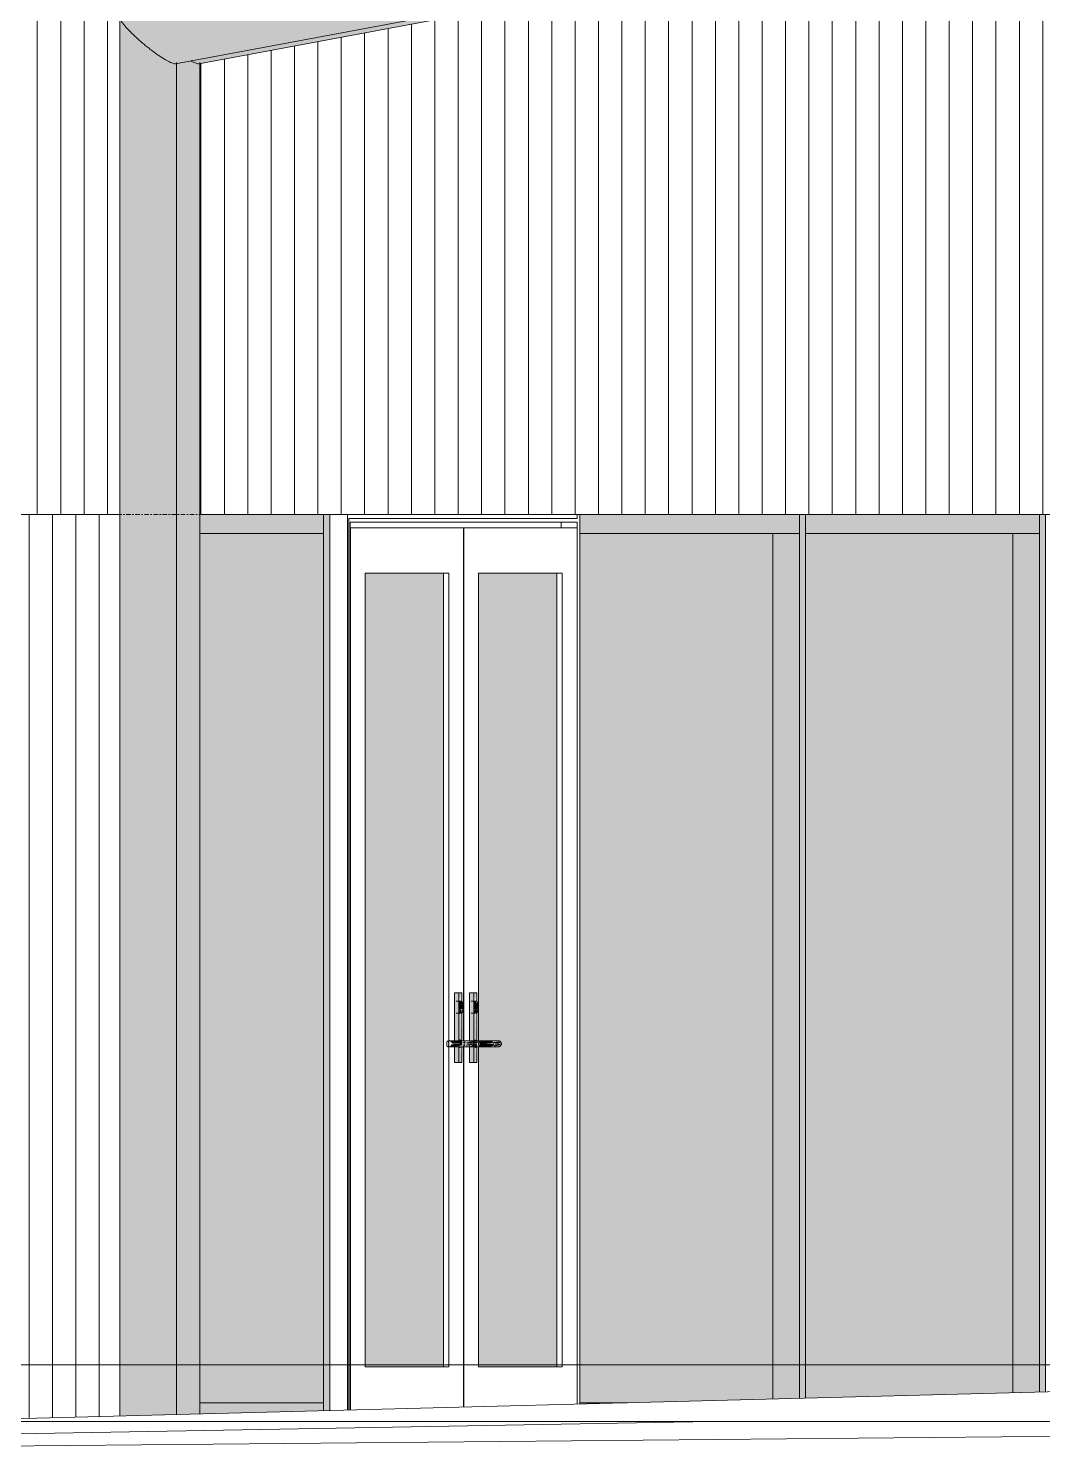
# Model space of a CAD drawing. Header units: millimetres. Extents: x -4612930 to -4329258, y -1064 to 30311.
# Drawn here: x -4507149 to -4504467, y 5111 to 8886 of the extents above; entities that cross this region are included whole.
import ezdxf

# ---------------------------------------------------------------- set-up
doc = ezdxf.new("R2010")
doc.units = ezdxf.units.MM
doc.linetypes.add('AEC_Center', pattern=[24, 12, -4, 4, -4])
for name, color, linetype, lineweight in [('A-DETL', 90, 'Continuous', 18), ('A-DOOR', 31, 'Continuous', 5), ('A-DOOR-FRAM', 31, 'Continuous', 5), ('A-DOOR-GLAZ', 31, 'Continuous', 5), ('A-FLOR', 192, 'Continuous', 5), ('A-FLOR-LEVL', 51, 'Continuous', 5), ('A-GLAZ-CURT', 52, 'Continuous', 5), ('A-GLAZ-CWMG', 51, 'Continuous', 5), ('A-WALL', 113, 'Continuous', 5), ('A-WALL-PATT', 111, 'Continuous', 5), ('C-TOPO', 7, 'Continuous', 5), ('P-SANR-FIXT', 6, 'Continuous', 5)]:
    doc.layers.add(name, color=color, linetype=linetype, lineweight=lineweight)

# ---------------------------------------------------------------- blocks, each defined once
blk = doc.blocks.new('Downpipe - L Spreader - Default-1309615-SOUTH WEST')
at = {"layer": 'P-SANR-FIXT'}
for points in [[(-4506699.5, 8793.1), (-4504855.7, 9136.9), (-4504873.1, 9143.2), (-4504893.8, 9155.4), (-4504913.7, 9168.1), (-4504915.5, 9138.1), (-4504917.6, 9136.9), (-4506719.8, 8800.8), (-4506708.2, 8795.2)], [(-4506757.5, 5218.6), (-4506695.6, 5220.2), (-4506695.6, 8793.8), (-4506699.5, 8793.1), (-4506708.2, 8795.2), (-4506721.8, 8800.5), (-4506757.5, 8793.1), (-4506757.5, 5220)]]:
    blk.add_hatch(color=256, dxfattribs=at).paths.add_polyline_path(points)
for p, q in [((-4506698.2, 8793.2), (-4504854.4, 9137)), ((-4506695.4, 5220.2), (-4506695.4, 8796.5))]:
    blk.add_line(p, q, dxfattribs=at)
blk.add_open_spline([(-4506698.2, 8793.2), (-4506698.6, 8793.1), (-4506701, 8792.9), (-4506707.2, 8794.5), (-4506715.4, 8798.4), (-4506719.8, 8800.7)], degree=3, knots=[0.4809899, 0.4809899, 0.4809899, 0.4809899, 0.5, 0.5833333, 0.6584469, 0.6584469, 0.6584469, 0.6584469], dxfattribs=at)
blk = doc.blocks.new('Downpipe - L Spreader - Default-V72-SOUTH WEST')
at = {"layer": 'P-SANR-FIXT'}
for points in [[(-4506856.7, 8856), (-4505012.9, 9199.9), (-4505045.1, 9231.3), (-4505062.1, 9254.4), (-4505063.6, 9262), (-4506907.1, 8916.8), (-4506905.9, 8910.5), (-4506888.9, 8887.5), (-4506874.2, 8872.3)], [(-4506761.4, 8793.1), (-4504919.8, 9137.5), (-4504931.9, 9141.8), (-4504955.6, 9155.4), (-4504994.3, 9184), (-4505012.9, 9199.9), (-4506856.7, 8856), (-4506818, 8824.5), (-4506783.1, 8801.5), (-4506770.1, 8795.2)], [(-4506907.1, 5214.7), (-4506856.7, 5216), (-4506856.7, 8856), (-4506888.9, 8887.5), (-4506905.9, 8910.5), (-4506907.1, 8910.5), (-4506907.1, 5300)], [(-4506856.7, 5216), (-4506757.5, 5220), (-4506757.5, 8793.8), (-4506761.4, 8793.1), (-4506775.9, 8798), (-4506799.4, 8811.5), (-4506844.4, 8845.6), (-4506856.7, 8856), (-4506856.7, 5220)]]:
    blk.add_hatch(color=256, dxfattribs=at).paths.add_polyline_path(points)
for p, q in [((-4506760, 8793.2), (-4504916.3, 9137)), ((-4506907.3, 8915.5), (-4506907.3, 5214.7)), ((-4506757.3, 5218.6), (-4506757.3, 8796.5))]:
    blk.add_line(p, q, dxfattribs=at)
for points, knots in [([(-4506856.7, 8856), (-4506859.8, 8858.8), (-4506865.8, 8864.3), (-4506874.3, 8872.3), (-4506882.1, 8880.2), (-4506887.9, 8886.3), (-4506892, 8891), (-4506895.8, 8895.5), (-4506899.9, 8900.6), (-4506903.6, 8906.1), (-4506906.1, 8910.7), (-4506907.3, 8914.3), (-4506907.3, 8917.9), (-4506905.3, 8918.9), (-4506903.2, 8918.9)], [0, 0, 0, 0, 0.0416667, 0.0833333, 0.125, 0.1666667, 0.1875, 0.2083333, 0.25, 0.2916667, 0.3333333, 0.375, 0.4166667, 0.5, 0.5, 0.5, 0.5]), ([(-4506760, 8793.2), (-4506760.4, 8793.1), (-4506762.8, 8792.9), (-4506769.4, 8794.5), (-4506780.3, 8799.8), (-4506790.8, 8806), (-4506799.3, 8811.4), (-4506806.9, 8816.6), (-4506813.2, 8821.1), (-4506819.6, 8825.7), (-4506827.7, 8831.9), (-4506837.5, 8839.7), (-4506847.3, 8847.7), (-4506853.6, 8853.2), (-4506856.7, 8856)], [0.4809899, 0.4809899, 0.4809899, 0.4809899, 0.5, 0.5833333, 0.6666667, 0.7083333, 0.75, 0.7916667, 0.8125, 0.8333333, 0.875, 0.9166667, 0.9583333, 1, 1, 1, 1])]:
    blk.add_open_spline(points, degree=3, knots=knots, dxfattribs=at)
blk = doc.blocks.new('X_Door-Panel-Hinge-Standard - Standard-V86-SOUTH WEST')
at = {"layer": 'A-DOOR-GLAZ'}
h = blk.add_hatch(color=256, dxfattribs=at)
h.paths.add_polyline_path([(-4505914.9, 5345), (-4505751.1, 5345), (-4505751.1, 7445), (-4505958.3, 7445), (-4505958.3, 6207), (-4505907.5, 6207.1), (-4505906.4, 6205.7), (-4505901, 6204), (-4505900.2, 6197.9), (-4505902.2, 6194.3), (-4505907.5, 6192.9), (-4505906.4, 6192), (-4505922.5, 6192.7), (-4505933.8, 6193.2), (-4505958.3, 6193), (-4505958.3, 5345)])
h.paths.add_polyline_path([(-4505958.3, 6195.3), (-4505955.1, 6200), (-4505958.3, 6204.7), (-4505958.3, 6200)])
at = {"layer": 'A-DOOR'}
for p, q in [((-4505997.4, 6207.1), (-4505997.4, 7565)), ((-4505697.8, 7565), (-4505997.4, 7565)), ((-4505697.8, 7565), (-4505697.8, 5246.5)), ((-4505958.3, 7445), (-4505736.9, 7445)), ((-4505958.3, 6207), (-4505958.3, 7445)), ((-4505736.9, 7445), (-4505736.9, 5345)), ((-4505997.4, 5238.6), (-4505997.4, 6192.9)), ((-4505958.3, 6195.3), (-4505958.3, 6204.7)), ((-4505958.3, 5345), (-4505958.3, 6193)), ((-4505736.9, 5345), (-4505958.3, 5345))]:
    blk.add_line(p, q, dxfattribs=at)
at = {"layer": 'A-DOOR-GLAZ'}
blk.add_line((-4505751.1, 7445), (-4505751.1, 5345), dxfattribs=at)
blk = doc.blocks.new('X_Door-Panel-Hinge-Standard - Standard-V87-SOUTH WEST')
at = {"layer": 'A-DOOR-GLAZ'}
blk.add_hatch(color=256, dxfattribs=at).paths.add_polyline_path([(-4506145, 5345), (-4506051.3, 5345), (-4506051.3, 7445), (-4506258.5, 7445), (-4506258.5, 5345)])
at = {"layer": 'A-DOOR'}
for p, q in [((-4506297.5, 5230.7), (-4506297.5, 7565)), ((-4505998, 7565), (-4506297.5, 7565)), ((-4505998, 7565), (-4505998, 6206.8)), ((-4506258.5, 5345), (-4506258.5, 7445)), ((-4506258.5, 7445), (-4506037.1, 7445)), ((-4506037.1, 7445), (-4506037.1, 5345)), ((-4505998, 6193.2), (-4505998, 5238.6)), ((-4506037.1, 5345), (-4506258.5, 5345))]:
    blk.add_line(p, q, dxfattribs=at)
at = {"layer": 'A-DOOR-GLAZ'}
blk.add_line((-4506051.3, 5345), (-4506051.3, 7445), dxfattribs=at)
blk = doc.blocks.new('X_Door-Frame-Wood - Standard-V88-SOUTH WEST')
at = {"layer": 'A-DOOR-FRAM'}
for p, q in [((-4506304.7, 7600), (-4506304.7, 5230.5)), ((-4505690.7, 7600), (-4505690.7, 5246.7)), ((-4506298.2, 5230.7), (-4506298.2, 7580)), ((-4506298.2, 7580), (-4505697.2, 7580)), ((-4505739.7, 7565), (-4505739.7, 7580)), ((-4505697.2, 5246.5), (-4505697.2, 7580))]:
    blk.add_line(p, q, dxfattribs=at)
blk = doc.blocks.new('X_Door-Handle-Lockwood 4800 Series Lever - Standard-V89-SOUTH WEST')
at = {"layer": 'A-DOOR'}
h = blk.add_hatch(color=256, dxfattribs=at)
h.paths.add_polyline_path([(-4506010.9, 6151), (-4506012.2, 6193.2), (-4506021.8, 6192.1), (-4506021.8, 6151)])
h.paths.add_polyline_path([(-4506010.9, 6206.7), (-4506010.9, 6334), (-4506021.8, 6334), (-4506021.8, 6207.9), (-4506012.2, 6206.8)])
h = blk.add_hatch(color=256, dxfattribs=at)
h.paths.add_polyline_path([(-4506002.4, 6151), (-4506005.8, 6190.3), (-4506008.3, 6191.3), (-4506009.7, 6190), (-4506010.9, 6151)])
h.paths.add_polyline_path([(-4506009.1, 6206.6), (-4506006.7, 6210), (-4506003.5, 6210.7), (-4506005.8, 6281.3), (-4506008.3, 6282.3), (-4506009.8, 6281.9), (-4506009.5, 6206.6)])
h.paths.add_polyline_path([(-4506003.4, 6206.9), (-4506002.4, 6206.9), (-4506003.4, 6206.9)])
h.paths.add_polyline_path([(-4506002.8, 6303), (-4506002.8, 6305.2), (-4506003.1, 6303)])
h.paths.add_polyline_path([(-4506006.7, 6313), (-4506003.4, 6335), (-4506010.4, 6334), (-4506009.9, 6331.3)])
for points in [[(-4506009.9, 6303), (-4506006.6, 6303), (-4506006.6, 6311.7), (-4506010.4, 6310.1), (-4506010.2, 6303)], [(-4506006.5, 6303), (-4506003.4, 6303), (-4506005.7, 6307.6), (-4506006.5, 6305.6), (-4506006.6, 6303)], [(-4506009.9, 6291), (-4506006.6, 6291), (-4506006.6, 6303), (-4506010.2, 6303)], [(-4506006.2, 6282.3), (-4506005.8, 6284.6), (-4506009.5, 6291), (-4506009.9, 6289), (-4506008.3, 6282.3), (-4506006.2, 6282.3)], [(-4506000.2, 6193.1), (-4506002.4, 6194.1), (-4506000.4, 6193.1)], [(-4506000.2, 6204.8), (-4506001.2, 6206.9), (-4506000.2, 6205.6)], [(-4505992.7, 6194.3), (-4505974.9, 6196), (-4505973.9, 6200), (-4505990.7, 6197.9), (-4505991.7, 6195.7)], [(-4505973.9, 6200), (-4505976.1, 6205.7), (-4505991.3, 6203.5), (-4505988.5, 6200), (-4505982.1, 6200)]]:
    blk.add_hatch(color=256, dxfattribs=at).paths.add_polyline_path(points)
h = blk.add_hatch(color=256, dxfattribs=at)
h.paths.add_polyline_path([(-4506000.1, 6291), (-4506000.1, 6303), (-4506006.6, 6303), (-4506006.6, 6291), (-4506002.4, 6291)])
h.paths.add_polyline_path([(-4506003.4, 6281), (-4506002.8, 6289.9), (-4506006.5, 6288.4), (-4506003.4, 6281.1)])
h.paths.add_polyline_path([(-4506000.1, 6303), (-4506004.2, 6312.7), (-4506006.2, 6308), (-4506002.4, 6304.9)])
h = blk.add_hatch(color=256, dxfattribs=at)
h.paths.add_polyline_path([(-4506005, 6283.9), (-4506005.5, 6286), (-4506005.7, 6283.9)])
h.paths.add_polyline_path([(-4506006.5, 6288.4), (-4506006.2, 6291), (-4506006.5, 6289.1)])
h = blk.add_hatch(color=256, dxfattribs=at)
h.paths.add_polyline_path([(-4506003.4, 6200), (-4506000.4, 6202.2), (-4506002.4, 6205.9), (-4506029.9, 6207.3), (-4506033.7, 6206.9), (-4506027, 6200), (-4506004.4, 6200)])
h.paths.add_polyline_path([(-4505995.3, 6200), (-4505993.9, 6202.1), (-4505995.3, 6207), (-4505997.9, 6204.9), (-4505997.1, 6200)])
h = blk.add_hatch(color=256, dxfattribs=at)
h.paths.add_polyline_path([(-4506022.3, 6192.1), (-4506000.3, 6196), (-4506002.4, 6200), (-4506029.9, 6198.6), (-4506033.7, 6193.1), (-4506023.1, 6192.2)])
h.paths.add_polyline_path([(-4505998.2, 6192.8), (-4505994.1, 6194.7), (-4505995.3, 6200), (-4505997.4, 6197.9), (-4505998.2, 6192.9)])
h = blk.add_hatch(color=256, dxfattribs=at)
h.paths.add_polyline_path([(-4505991.5, 6200), (-4505990.7, 6202.1), (-4505993, 6202.1), (-4505993.8, 6200)])
h.paths.add_polyline_path([(-4505997.2, 6200.7), (-4505998.2, 6204.7), (-4506000.2, 6201.9), (-4505997.4, 6200.8)])
h.paths.add_polyline_path([(-4505993.9, 6201.7), (-4505992.7, 6206.6), (-4505994.1, 6205.3), (-4505993.9, 6202.1)])
h = blk.add_hatch(color=256, dxfattribs=at)
h.paths.add_polyline_path([(-4505988.5, 6192), (-4505994.1, 6196), (-4505992.1, 6193.2), (-4505990.9, 6192.8)])
h.paths.add_polyline_path([(-4505997.9, 6195.1), (-4505998.2, 6198.9), (-4506000.2, 6195.9), (-4505998, 6195.2)])
h.paths.add_polyline_path([(-4505991.3, 6196.5), (-4505991.5, 6200), (-4505992.7, 6197.7), (-4505991.5, 6196.6)])
for p, q in [((-4506021.8, 6207.9), (-4506021.8, 6334)), ((-4506010.6, 6335), (-4506021.5, 6335)), ((-4506021.5, 6335), (-4506013.6, 6335)), ((-4506003.4, 6313), (-4506017.5, 6313)), ((-4506010.9, 6334), (-4506010.9, 6206.7)), ((-4506002.8, 6335), (-4506010.6, 6335)), ((-4506002.4, 6308.5), (-4506002.4, 6334)), ((-4506017.5, 6281), (-4506003.4, 6281)), ((-4506009.9, 6291), (-4506009.9, 6303)), ((-4506006.6, 6303), (-4506006.6, 6291)), ((-4506002.4, 6206.7), (-4506002.4, 6281.9)), ((-4506000.1, 6291), (-4506000.1, 6303)), ((-4506032.3, 6208), (-4506039.9, 6208)), ((-4506021.8, 6151), (-4506021.8, 6192.1)), ((-4505998.2, 6208), (-4506017.5, 6208)), ((-4506010.9, 6193.3), (-4506010.9, 6151)), ((-4506002.4, 6151), (-4506002.4, 6193.1)), ((-4505981.4, 6208), (-4505998, 6208)), ((-4506039.9, 6192), (-4506032.3, 6192)), ((-4506017.5, 6192), (-4505998.2, 6192)), ((-4505998, 6192), (-4505981.4, 6192)), ((-4506021.5, 6150), (-4506010.6, 6150)), ((-4506013.6, 6150), (-4506021.5, 6150)), ((-4506010.6, 6150), (-4506002.8, 6150))]:
    blk.add_line(p, q, dxfattribs=at)
at = {"layer": 'A-DOOR', "flags": 128}
for points in [[(-4505998, 6208), (-4505998.4, 6208), (-4505998.8, 6208), (-4505999.3, 6208), (-4505999.8, 6208), (-4506000.3, 6208), (-4506000.9, 6208), (-4506001.5, 6208), (-4506002.1, 6208), (-4506002.8, 6208), (-4506003.5, 6208), (-4506004.2, 6208), (-4506005, 6208), (-4506005.8, 6208), (-4506006.6, 6208), (-4506007.5, 6208), (-4506008.3, 6208), (-4506009.2, 6208), (-4506010.2, 6208), (-4506011.1, 6208), (-4506012.1, 6208), (-4506013.1, 6208), (-4506014.1, 6208), (-4506015.1, 6208), (-4506016.1, 6208), (-4506017.2, 6208), (-4506018.2, 6208), (-4506019.3, 6208), (-4506020.3, 6208), (-4506021.4, 6208), (-4506022.5, 6208), (-4506023.6, 6208), (-4506024.7, 6208), (-4506025.7, 6208), (-4506026.8, 6208), (-4506027.9, 6208), (-4506028.9, 6208), (-4506030, 6208), (-4506031, 6208), (-4506032.1, 6208), (-4506032.3, 6208)], [(-4505998.2, 6208), (-4505997.1, 6208), (-4505996.2, 6208), (-4505995.2, 6208), (-4505994.2, 6208), (-4505993.3, 6208), (-4505992.3, 6208), (-4505991.5, 6208), (-4505990.6, 6208), (-4505989.7, 6208), (-4505988.9, 6208), (-4505988.1, 6208), (-4505987.4, 6208), (-4505986.6, 6208), (-4505985.9, 6208), (-4505985.3, 6208), (-4505984.7, 6208), (-4505984.1, 6208), (-4505983.5, 6208), (-4505983, 6208), (-4505982.5, 6208), (-4505982.1, 6208), (-4505981.7, 6208), (-4505981.3, 6208), (-4505981, 6208), (-4505980.7, 6208), (-4505980.5, 6208), (-4505980.3, 6208), (-4505980.1, 6208), (-4505980, 6208), (-4505980, 6208), (-4505980, 6208)], [(-4505980, 6208), (-4505980, 6208), (-4505980, 6208), (-4505980.1, 6208), (-4505980.3, 6208), (-4505980.5, 6208), (-4505980.7, 6208), (-4505981, 6208), (-4505981.3, 6208), (-4505981.4, 6208)], [(-4505980, 6208), (-4505979.6, 6208), (-4505979.3, 6208), (-4505979, 6207.9), (-4505978.7, 6207.9), (-4505978.4, 6207.8), (-4505978.1, 6207.8), (-4505977.7, 6207.7), (-4505977.4, 6207.6), (-4505977.1, 6207.5), (-4505976.8, 6207.4), (-4505976.5, 6207.2), (-4505976.3, 6207.1), (-4505976, 6206.9), (-4505975.7, 6206.8), (-4505975.4, 6206.6), (-4505975.2, 6206.4), (-4505974.9, 6206.2), (-4505974.7, 6206), (-4505974.4, 6205.8), (-4505974.2, 6205.6), (-4505974, 6205.3), (-4505973.8, 6205.1), (-4505973.6, 6204.8), (-4505973.4, 6204.6), (-4505973.2, 6204.3), (-4505973.1, 6204), (-4505972.9, 6203.8), (-4505972.8, 6203.5), (-4505972.6, 6203.2), (-4505972.5, 6202.9), (-4505972.4, 6202.6), (-4505972.3, 6202.3), (-4505972.2, 6202), (-4505972.1, 6201.7), (-4505972.1, 6201.4), (-4505972, 6201), (-4505972, 6200.7), (-4505972, 6200.4), (-4505972, 6200.1), (-4505972, 6200)], [(-4505972, 6200), (-4505972, 6199.7), (-4505972, 6199.4), (-4505972, 6199), (-4505972.1, 6198.7), (-4505972.1, 6198.4), (-4505972.2, 6198.1), (-4505972.3, 6197.8), (-4505972.4, 6197.5), (-4505972.5, 6197.2), (-4505972.6, 6196.9), (-4505972.7, 6196.6), (-4505972.9, 6196.3), (-4505973, 6196), (-4505973.2, 6195.8), (-4505973.4, 6195.5), (-4505973.5, 6195.2), (-4505973.7, 6195), (-4505973.9, 6194.7), (-4505974.2, 6194.5), (-4505974.4, 6194.3), (-4505974.6, 6194), (-4505974.9, 6193.8), (-4505975.1, 6193.6), (-4505975.4, 6193.4), (-4505975.6, 6193.3), (-4505975.9, 6193.1), (-4505976.2, 6192.9), (-4505976.5, 6192.8), (-4505976.8, 6192.7), (-4505977.1, 6192.5), (-4505977.4, 6192.4), (-4505977.7, 6192.3), (-4505978, 6192.3), (-4505978.3, 6192.2), (-4505978.6, 6192.1), (-4505978.9, 6192.1), (-4505979.2, 6192), (-4505979.5, 6192), (-4505979.9, 6192), (-4505980, 6192)], [(-4506032.3, 6192), (-4506031.3, 6192), (-4506030.3, 6192), (-4506029.2, 6192), (-4506028.2, 6192), (-4506027.1, 6192), (-4506026, 6192), (-4506025, 6192), (-4506023.9, 6192), (-4506022.8, 6192), (-4506021.7, 6192), (-4506020.6, 6192), (-4506019.6, 6192), (-4506018.5, 6192), (-4506017.4, 6192), (-4506016.4, 6192), (-4506015.4, 6192), (-4506014.3, 6192), (-4506013.3, 6192), (-4506012.3, 6192), (-4506011.4, 6192), (-4506010.4, 6192), (-4506009.5, 6192), (-4506008.6, 6192), (-4506007.7, 6192), (-4506006.8, 6192), (-4506006, 6192), (-4506005.2, 6192), (-4506004.4, 6192), (-4506003.7, 6192), (-4506002.9, 6192), (-4506002.3, 6192), (-4506001.6, 6192), (-4506001, 6192), (-4506000.4, 6192), (-4505999.9, 6192), (-4505999.4, 6192), (-4505998.9, 6192), (-4505998.5, 6192), (-4505998.1, 6192), (-4505998, 6192)], [(-4505980, 6192), (-4505980, 6192), (-4505980, 6192), (-4505980.1, 6192), (-4505980.3, 6192), (-4505980.5, 6192), (-4505980.7, 6192), (-4505981, 6192), (-4505981.3, 6192), (-4505981.7, 6192), (-4505982.1, 6192), (-4505982.5, 6192), (-4505983, 6192), (-4505983.5, 6192), (-4505984.1, 6192), (-4505984.7, 6192), (-4505985.3, 6192), (-4505986, 6192), (-4505986.7, 6192), (-4505987.4, 6192), (-4505988.1, 6192), (-4505988.9, 6192), (-4505989.8, 6192), (-4505990.6, 6192), (-4505991.5, 6192), (-4505992.4, 6192), (-4505993.3, 6192), (-4505994.2, 6192), (-4505995.2, 6192), (-4505996.2, 6192), (-4505997.2, 6192), (-4505998.2, 6192)], [(-4505981.4, 6192), (-4505981.1, 6192), (-4505980.8, 6192), (-4505980.6, 6192), (-4505980.4, 6192), (-4505980.2, 6192), (-4505980.1, 6192), (-4505980, 6192), (-4505980, 6192)]]:
    blk.add_lwpolyline(points, dxfattribs=at)
at = {"layer": 'A-DOOR'}
for centre, major_axis, start_param, end_param in [((-4506021.5, 6334), (0, 1), 0, 1.570796), ((-4506013.6, 6334), (0, 1), 4.712389, 6.283185), ((-4506010.6, 6334), (0, 1), 0, 1.570796), ((-4506006.7, 6303), (0, 10), 6.021386, 7.853982), ((-4506003.4, 6303), (0, 10), 4.712389, 7.853982), ((-4506006.7, 6303), (0, 10), 4.712389, 4.974188), ((-4506002.8, 6334), (0, 1), 4.712389, 6.021386), ((-4506006.7, 6291), (0, 10), 1.570796, 3.665191), ((-4506003.4, 6291), (0, 10), 1.570796, 4.712389), ((-4506039.9, 6200), (0, 8), 4.712389, 7.853982), ((-4506039.9, 6200), (0, 8), 1.570796, 4.712389), ((-4506006.7, 6200), (0, 10), 5.497787, 7.068583), ((-4506006.7, 6200), (0, 10), 2.356194, 3.926991), ((-4506021.5, 6151), (0, 1), 1.570796, 3.141593), ((-4506013.6, 6151), (0, 1), 3.141593, 4.712389), ((-4506010.6, 6151), (0, 1), 1.570796, 3.141593), ((-4506002.8, 6151), (0, 1), 3.141593, 4.712389)]:
    blk.add_ellipse(centre, major_axis=major_axis, ratio=0.325575, start_param=start_param, end_param=end_param, dxfattribs=at)
blk = doc.blocks.new('X_Door-Handle-Lockwood 4800 Series Lever - Standard-V90-SOUTH WEST')
at = {"layer": 'A-DOOR'}
for points in [[(-4505972.5, 6151), (-4505971.2, 6151), (-4505972.5, 6334), (-4505982.1, 6334), (-4505982.1, 6205.7), (-4505974.9, 6204), (-4505974.1, 6197.9), (-4505976.1, 6194.3), (-4505982.1, 6194.3), (-4505982.1, 6151)], [(-4505970.5, 6303), (-4505966.9, 6303), (-4505966.9, 6311.7), (-4505970.6, 6309.4), (-4505970.5, 6304.9)], [(-4505970.2, 6291), (-4505966.9, 6291), (-4505966.9, 6303), (-4505970.5, 6303)], [(-4505968.6, 6282.3), (-4505966.1, 6284.6), (-4505969.8, 6291), (-4505970.2, 6289.2), (-4505969.1, 6283.5)], [(-4505967, 6193.1), (-4505960.4, 6195), (-4505963.7, 6200), (-4505970.2, 6197.9), (-4505968.6, 6193.1), (-4505967.2, 6193.1)], [(-4505962.7, 6200), (-4505961, 6202.1), (-4505961, 6206.9), (-4505969.8, 6204.8), (-4505968.6, 6200), (-4505963.7, 6200)], [(-4505943, 6200), (-4505920, 6202.1), (-4505922.5, 6207.3), (-4505933.8, 6206.8), (-4505958.3, 6207), (-4505958.3, 6204.7), (-4505955.1, 6200), (-4505946.2, 6200)], [(-4505928.2, 6192.1), (-4505920.2, 6194.5), (-4505920.6, 6200), (-4505955.1, 6200), (-4505958.3, 6193), (-4505931, 6192.6)], [(-4505906.4, 6200), (-4505900.2, 6202.1), (-4505902.2, 6205.7), (-4505917.6, 6204), (-4505914.4, 6200), (-4505910.9, 6200)], [(-4505909.1, 6194.3), (-4505901, 6196), (-4505900.2, 6200), (-4505916.8, 6197.9), (-4505915.9, 6194.3), (-4505911.9, 6194.3)]]:
    blk.add_hatch(color=256, dxfattribs=at).paths.add_polyline_path(points)
h = blk.add_hatch(color=256, dxfattribs=at)
h.paths.add_polyline_path([(-4505962.7, 6151), (-4505966.1, 6190.3), (-4505968.6, 6191.3), (-4505969.9, 6190), (-4505971.2, 6151)])
h.paths.add_polyline_path([(-4505971.2, 6151), (-4505970.5, 6303), (-4505971.2, 6281.9), (-4505971.2, 6190)])
h.paths.add_polyline_path([(-4505970.1, 6202.6), (-4505967, 6210), (-4505963.8, 6210.7), (-4505966.1, 6281.3), (-4505968.6, 6282.3), (-4505970.1, 6281.3), (-4505970.1, 6203)])
h.paths.add_polyline_path([(-4505963.6, 6206.9), (-4505962.7, 6206.9), (-4505963.7, 6206.9)])
h.paths.add_polyline_path([(-4505963.2, 6311.7), (-4505962.7, 6312.7), (-4505963.2, 6312.7)])
h.paths.add_polyline_path([(-4505967, 6313), (-4505963.7, 6335), (-4505970.7, 6334), (-4505970.2, 6331.3)])
h = blk.add_hatch(color=256, dxfattribs=at)
h.paths.add_polyline_path([(-4505966.9, 6291), (-4505960.4, 6291), (-4505960.4, 6303), (-4505963.7, 6310.5), (-4505966.9, 6303)])
h.paths.add_polyline_path([(-4505963.6, 6281), (-4505960.5, 6288.4), (-4505966.9, 6291), (-4505963.7, 6281.1)])
h = blk.add_hatch(color=256, dxfattribs=at)
h.paths.add_polyline_path([(-4505965.3, 6283.9), (-4505965.3, 6286.1), (-4505965.3, 6283.9)])
h.paths.add_polyline_path([(-4505963.8, 6289.7), (-4505963.7, 6291), (-4505965.7, 6290.5)])
h = blk.add_hatch(color=256, dxfattribs=at)
h.paths.add_polyline_path([(-4505910.9, 6207.2), (-4505911.9, 6205.7), (-4505909.1, 6205.7), (-4505906.4, 6208)])
h.paths.add_polyline_path([(-4505916.6, 6200), (-4505915.5, 6205.7), (-4505920.1, 6204), (-4505919.9, 6200), (-4505916.8, 6200)])
h = blk.add_hatch(color=256, dxfattribs=at)
h.paths.add_polyline_path([(-4505906.4, 6192), (-4505911.9, 6194.3), (-4505910.9, 6192.8)])
h.paths.add_polyline_path([(-4505910.9, 6192.8), (-4505914.7, 6194.3), (-4505917.6, 6196), (-4505917.6, 6200), (-4505920, 6197.9), (-4505918.8, 6193.8), (-4505914.4, 6192.9)])
for p, q in [((-4505982.1, 6205.7), (-4505982.1, 6334)), ((-4505970.9, 6335), (-4505981.7, 6335)), ((-4505981.7, 6335), (-4505973.9, 6335)), ((-4505963.6, 6313), (-4505977.8, 6313)), ((-4505971.2, 6334), (-4505971.2, 6151)), ((-4505963, 6335), (-4505970.9, 6335)), ((-4505962.7, 6312.3), (-4505962.7, 6334)), ((-4505977.8, 6281), (-4505963.6, 6281)), ((-4505970.2, 6291), (-4505970.2, 6303)), ((-4505966.9, 6303), (-4505966.9, 6291)), ((-4505962.7, 6206.9), (-4505962.7, 6281.9)), ((-4505960.4, 6291), (-4505960.4, 6303)), ((-4505982.1, 6151), (-4505982.1, 6194.3)), ((-4505958.4, 6208), (-4505977.8, 6208)), ((-4505962.7, 6151), (-4505962.7, 6193.3)), ((-4505924.3, 6208), (-4505931.8, 6208)), ((-4505907.5, 6208), (-4505924.1, 6208)), ((-4505977.8, 6192), (-4505958.4, 6192)), ((-4505931.8, 6192), (-4505924.3, 6192)), ((-4505924.1, 6192), (-4505907.5, 6192)), ((-4505981.7, 6150), (-4505970.9, 6150)), ((-4505973.9, 6150), (-4505981.7, 6150)), ((-4505970.9, 6150), (-4505963, 6150))]:
    blk.add_line(p, q, dxfattribs=at)
at = {"layer": 'A-DOOR', "flags": 128}
for points in [[(-4505924.1, 6208), (-4505924.5, 6208), (-4505924.9, 6208), (-4505925.4, 6208), (-4505925.9, 6208), (-4505926.4, 6208), (-4505926.9, 6208), (-4505927.5, 6208), (-4505928.2, 6208), (-4505928.9, 6208), (-4505929.6, 6208), (-4505930.3, 6208), (-4505931.1, 6208), (-4505931.9, 6208), (-4505932.7, 6208), (-4505933.5, 6208), (-4505934.4, 6208), (-4505935.3, 6208), (-4505936.3, 6208), (-4505937.2, 6208), (-4505938.2, 6208), (-4505939.2, 6208), (-4505940.2, 6208), (-4505941.2, 6208), (-4505942.2, 6208), (-4505943.3, 6208), (-4505944.3, 6208), (-4505945.4, 6208), (-4505946.4, 6208), (-4505947.5, 6208), (-4505948.6, 6208), (-4505949.7, 6208), (-4505950.8, 6208), (-4505951.8, 6208), (-4505952.9, 6208), (-4505954, 6208), (-4505955, 6208), (-4505956.1, 6208), (-4505957.1, 6208), (-4505958.2, 6208), (-4505958.4, 6208)], [(-4505924.3, 6208), (-4505923.2, 6208), (-4505922.2, 6208), (-4505921.3, 6208), (-4505920.3, 6208), (-4505919.4, 6208), (-4505918.4, 6208), (-4505917.5, 6208), (-4505916.7, 6208), (-4505915.8, 6208), (-4505915, 6208), (-4505914.2, 6208), (-4505913.5, 6208), (-4505912.7, 6208), (-4505912, 6208), (-4505911.4, 6208), (-4505910.8, 6208), (-4505910.2, 6208), (-4505909.6, 6208), (-4505909.1, 6208), (-4505908.6, 6208), (-4505908.2, 6208), (-4505907.8, 6208), (-4505907.4, 6208), (-4505907.1, 6208), (-4505906.8, 6208), (-4505906.6, 6208), (-4505906.4, 6208), (-4505906.2, 6208), (-4505906.1, 6208), (-4505906.1, 6208), (-4505906, 6208)], [(-4505906, 6208), (-4505906.1, 6208), (-4505906.1, 6208), (-4505906.2, 6208), (-4505906.4, 6208), (-4505906.6, 6208), (-4505906.8, 6208), (-4505907.1, 6208), (-4505907.4, 6208), (-4505907.5, 6208)], [(-4505906, 6208), (-4505905.7, 6208), (-4505905.4, 6208), (-4505905.1, 6207.9), (-4505904.8, 6207.9), (-4505904.5, 6207.8), (-4505904.1, 6207.8), (-4505903.8, 6207.7), (-4505903.5, 6207.6), (-4505903.2, 6207.5), (-4505902.9, 6207.4), (-4505902.6, 6207.2), (-4505902.4, 6207.1), (-4505902.1, 6206.9), (-4505901.8, 6206.8), (-4505901.5, 6206.6), (-4505901.3, 6206.4), (-4505901, 6206.2), (-4505900.8, 6206), (-4505900.5, 6205.8), (-4505900.3, 6205.6), (-4505900.1, 6205.3), (-4505899.9, 6205.1), (-4505899.7, 6204.8), (-4505899.5, 6204.6), (-4505899.3, 6204.3), (-4505899.1, 6204), (-4505899, 6203.8), (-4505898.8, 6203.5), (-4505898.7, 6203.2), (-4505898.6, 6202.9), (-4505898.5, 6202.6), (-4505898.4, 6202.3), (-4505898.3, 6202), (-4505898.2, 6201.7), (-4505898.2, 6201.4), (-4505898.1, 6201), (-4505898.1, 6200.7), (-4505898.1, 6200.4), (-4505898, 6200.1), (-4505898, 6200)], [(-4505898, 6200), (-4505898.1, 6199.7), (-4505898.1, 6199.4), (-4505898.1, 6199), (-4505898.2, 6198.7), (-4505898.2, 6198.4), (-4505898.3, 6198.1), (-4505898.4, 6197.8), (-4505898.5, 6197.5), (-4505898.6, 6197.2), (-4505898.7, 6196.9), (-4505898.8, 6196.6), (-4505899, 6196.3), (-4505899.1, 6196), (-4505899.3, 6195.8), (-4505899.4, 6195.5), (-4505899.6, 6195.2), (-4505899.8, 6195), (-4505900, 6194.7), (-4505900.2, 6194.5), (-4505900.5, 6194.3), (-4505900.7, 6194), (-4505901, 6193.8), (-4505901.2, 6193.6), (-4505901.5, 6193.4), (-4505901.7, 6193.3), (-4505902, 6193.1), (-4505902.3, 6192.9), (-4505902.6, 6192.8), (-4505902.9, 6192.7), (-4505903.1, 6192.5), (-4505903.4, 6192.4), (-4505903.8, 6192.3), (-4505904.1, 6192.3), (-4505904.4, 6192.2), (-4505904.7, 6192.1), (-4505905, 6192.1), (-4505905.3, 6192), (-4505905.6, 6192), (-4505906, 6192), (-4505906, 6192)], [(-4505958.4, 6192), (-4505957.4, 6192), (-4505956.4, 6192), (-4505955.3, 6192), (-4505954.3, 6192), (-4505953.2, 6192), (-4505952.1, 6192), (-4505951, 6192), (-4505950, 6192), (-4505948.9, 6192), (-4505947.8, 6192), (-4505946.7, 6192), (-4505945.7, 6192), (-4505944.6, 6192), (-4505943.5, 6192), (-4505942.5, 6192), (-4505941.5, 6192), (-4505940.4, 6192), (-4505939.4, 6192), (-4505938.4, 6192), (-4505937.5, 6192), (-4505936.5, 6192), (-4505935.6, 6192), (-4505934.7, 6192), (-4505933.8, 6192), (-4505932.9, 6192), (-4505932.1, 6192), (-4505931.3, 6192), (-4505930.5, 6192), (-4505929.8, 6192), (-4505929, 6192), (-4505928.4, 6192), (-4505927.7, 6192), (-4505927.1, 6192), (-4505926.5, 6192), (-4505926, 6192), (-4505925.5, 6192), (-4505925, 6192), (-4505924.6, 6192), (-4505924.2, 6192), (-4505924.1, 6192)], [(-4505906, 6192), (-4505906.1, 6192), (-4505906.1, 6192), (-4505906.2, 6192), (-4505906.4, 6192), (-4505906.6, 6192), (-4505906.8, 6192), (-4505907.1, 6192), (-4505907.4, 6192), (-4505907.8, 6192), (-4505908.2, 6192), (-4505908.6, 6192), (-4505909.1, 6192), (-4505909.6, 6192), (-4505910.2, 6192), (-4505910.8, 6192), (-4505911.4, 6192), (-4505912.1, 6192), (-4505912.7, 6192), (-4505913.5, 6192), (-4505914.2, 6192), (-4505915, 6192), (-4505915.8, 6192), (-4505916.7, 6192), (-4505917.6, 6192), (-4505918.5, 6192), (-4505919.4, 6192), (-4505920.3, 6192), (-4505921.3, 6192), (-4505922.3, 6192), (-4505923.3, 6192), (-4505924.3, 6192)], [(-4505907.5, 6192), (-4505907.2, 6192), (-4505906.9, 6192), (-4505906.7, 6192), (-4505906.4, 6192), (-4505906.3, 6192), (-4505906.2, 6192), (-4505906.1, 6192), (-4505906, 6192)]]:
    blk.add_lwpolyline(points, dxfattribs=at)
at = {"layer": 'A-DOOR'}
for centre, major_axis, start_param, end_param in [((-4505981.7, 6334), (0, 1), 0, 1.570796), ((-4505973.9, 6334), (0, 1), 4.712389, 6.283185), ((-4505970.9, 6334), (0, 1), 0, 1.570796), ((-4505967, 6303), (0, 10), 5.497787, 7.853982), ((-4505963.6, 6303), (0, 10), 4.712389, 7.853982), ((-4505963, 6334), (0, 1), 4.712389, 6.021386), ((-4505967, 6291), (0, 10), 1.570796, 3.926991), ((-4505963.6, 6291), (0, 10), 1.570796, 4.712389), ((-4505967, 6200), (0, 10), 5.497787, 7.853982), ((-4505967, 6200), (0, 10), 1.570796, 3.926991), ((-4505981.7, 6151), (0, 1), 1.570796, 3.141593), ((-4505973.9, 6151), (0, 1), 3.141593, 4.712389), ((-4505970.9, 6151), (0, 1), 1.570796, 3.141593), ((-4505963, 6151), (0, 1), 3.141593, 4.712389)]:
    blk.add_ellipse(centre, major_axis=major_axis, ratio=0.325575, start_param=start_param, end_param=end_param, dxfattribs=at)
blk = doc.blocks.new('System Panel - Glazed-1759899-SOUTH WEST')
at = {"layer": 'A-GLAZ-CURT'}
blk.add_hatch(color=256, dxfattribs=at).paths.add_polyline_path([(-4506695.6, 5250), (-4506368.7, 5250), (-4506368.7, 7550), (-4506695.6, 7550), (-4506695.6, 5300)])
blk.add_line((-4506368.7, 5250), (-4506368.7, 7550), dxfattribs=at)
blk = doc.blocks.new('Rectangular Mullion - 50x100mm-1759897-SOUTH WEST')
at = {"layer": 'A-GLAZ-CWMG'}
blk.add_hatch(color=256, dxfattribs=at).paths.add_polyline_path([(-4506368.7, 7550), (-4506368.3, 7550), (-4506368.7, 7600), (-4506695.6, 7600), (-4506695.6, 7550), (-4506375.2, 7550)])
for p, q in [((-4506368.3, 7600), (-4506368.3, 7550)), ((-4506368.3, 7550), (-4506695.6, 7550))]:
    blk.add_line(p, q, dxfattribs=at)
blk = doc.blocks.new('Rectangular Mullion - 50x100mm-1759898-SOUTH WEST')
at = {"layer": 'A-GLAZ-CWMG'}
blk.add_hatch(color=256, dxfattribs=at).paths.add_polyline_path([(-4506695.6, 5220.2), (-4506368.3, 5228.8), (-4506368.7, 5250), (-4506695.6, 5250)])
for p, q in [((-4506695.7, 5250), (-4506368.3, 5250)), ((-4506368.3, 5250), (-4506368.3, 5228.8))]:
    blk.add_line(p, q, dxfattribs=at)
blk = doc.blocks.new('Rectangular Mullion - 50x100mm-V91-SOUTH WEST')
at = {"layer": 'A-GLAZ-CWMG'}
for points in [[(-4506368.3, 5228.8), (-4506352, 5229.3), (-4506352, 7600), (-4506368.3, 7600), (-4506368.3, 5250)], [(-4506368.7, 5250), (-4506368.3, 5250), (-4506368.7, 5300)]]:
    blk.add_hatch(color=256, dxfattribs=at).paths.add_polyline_path(points)
for p, q in [((-4506368.3, 5228.8), (-4506368.3, 7600)), ((-4506352, 5229.3), (-4506352, 7600))]:
    blk.add_line(p, q, dxfattribs=at)
blk = doc.blocks.new('System Panel - Glazed-V92-SOUTH WEST')
at = {"layer": 'A-GLAZ-CURT'}
blk.add_hatch(color=256, dxfattribs=at).paths.add_polyline_path([(-4505564.7, 5250), (-4505180, 5260.1), (-4505180, 7550), (-4505690.7, 7550), (-4505690.7, 5250), (-4505684.7, 5250)])
blk.add_line((-4505180, 5260.1), (-4505180, 7550), dxfattribs=at)
blk = doc.blocks.new('System Panel - Glazed-V93-SOUTH WEST')
at = {"layer": 'A-GLAZ-CURT'}
blk.add_hatch(color=256, dxfattribs=at).paths.add_polyline_path([(-4505093.3, 5262.4), (-4504545.2, 5276.8), (-4504545.2, 7550), (-4505093.3, 7550), (-4505093.3, 5300)])
blk.add_line((-4504545.2, 5276.8), (-4504545.2, 7550), dxfattribs=at)
blk = doc.blocks.new('Rectangular Mullion - 50x100mm-V63-SOUTH WEST')
at = {"layer": 'A-GLAZ-CWMG'}
blk.add_hatch(color=256, dxfattribs=at).paths.add_polyline_path([(-4510939.1, 7550), (-4510844.5, 7550), (-4510844.5, 7600), (-4511425.6, 7600), (-4511425.6, 7550), (-4510978.1, 7550)])
for p in [(-4510844.5, 7600), (-4511425.6, 7550)]:
    blk.add_line(p, (-4510844.5, 7550), dxfattribs=at)
blk = doc.blocks.new('Rectangular Mullion - 50x100mm-V64-SOUTH WEST')
at = {"layer": 'A-GLAZ-CWMG'}
blk.add_hatch(color=256, dxfattribs=at).paths.add_polyline_path([(-4510304.2, 7550), (-4510209.7, 7550), (-4510209.7, 7600), (-4510828.2, 7600), (-4510828.2, 7550)])
for p, q in [((-4510828.2, 7550), (-4510828.2, 7600)), ((-4510209.7, 7600), (-4510209.7, 7550)), ((-4510828.2, 7550), (-4510209.7, 7550))]:
    blk.add_line(p, q, dxfattribs=at)
blk = doc.blocks.new('Rectangular Mullion - 50x100mm-V96-SOUTH WEST')
at = {"layer": 'A-GLAZ-CWMG'}
blk.add_hatch(color=256, dxfattribs=at).paths.add_polyline_path([(-4505690.7, 5246.7), (-4505564.7, 5250), (-4505690.7, 5250)])
blk.add_line((-4505564.7, 5250), (-4505690.8, 5250), dxfattribs=at)
blk = doc.blocks.new('Rectangular Mullion - 50x100mm-V98-SOUTH WEST')
at = {"layer": 'A-GLAZ-CWMG'}
for points in [[(-4505109.6, 5262), (-4505093.3, 5262.4), (-4505093.3, 7600), (-4505109.6, 7600), (-4505109.6, 5300)], [(-4505180, 5260.1), (-4505109.6, 5262), (-4505109.6, 7550), (-4505180, 7550), (-4505180, 5300)]]:
    blk.add_hatch(color=256, dxfattribs=at).paths.add_polyline_path(points)
for p, q in [((-4505109.6, 7600), (-4505109.6, 5262)), ((-4505093.3, 5262.4), (-4505093.3, 7600))]:
    blk.add_line(p, q, dxfattribs=at)
blk = doc.blocks.new('Rectangular Mullion - 50x100mm-V99-SOUTH WEST')
at = {"layer": 'A-GLAZ-CWMG'}
for points in [[(-4504474.7, 5278.7), (-4504458.4, 5279.1), (-4504458.4, 7600), (-4504474.7, 7600), (-4504474.7, 5300)], [(-4504545.2, 5276.8), (-4504474.7, 5278.7), (-4504474.7, 7550), (-4504545.2, 7550), (-4504545.2, 5300)]]:
    blk.add_hatch(color=256, dxfattribs=at).paths.add_polyline_path(points)
for p, q in [((-4504474.7, 7600), (-4504474.7, 5278.7)), ((-4504458.4, 5279.1), (-4504458.4, 7600))]:
    blk.add_line(p, q, dxfattribs=at)

msp = doc.modelspace()

# ---------------------------------------------------------------- hatches: boundary and pattern name
at = {"layer": 'A-WALL-PATT'}
h = msp.add_hatch(dxfattribs=at)
h.set_pattern_fill('FP_14', color=256, style=0, pattern_type=2)
h.set_pattern_definition([(90, (-4502919.34, 7600), (-61.859, 4e-15), [])])
h.paths.add_polyline_path([(-4520183.8, 7600), (-4519643.8, 7600), (-4519642.6, 9617.5), (-4519636.4, 9619.6), (-4517800, 9962.8), (-4517802.1, 9971.4), (-4521083.6, 10143.4), (-4521083.6, 9989.1), (-4521087.5, 9986.9), (-4522927.3, 9643.1), (-4522927.3, 7600), (-4520644.1, 7600)])
h.paths.add_polyline_path([(-4524844.3, 7600), (-4523138.8, 7600), (-4523137.6, 9767.5), (-4523131.4, 9769.6), (-4521295.1, 10112.8), (-4521295.1, 10154.5), (-4524294.5, 10311.6), (-4524294.5, 10159.1), (-4524298.4, 10156.9), (-4526138.2, 9813.1), (-4526138.2, 7600), (-4526106.7, 7600), (-4526106.7, 8400), (-4525716, 8400), (-4525716, 7600), (-4524901.8, 7600)])
h.paths.add_polyline_path([(-4529817.5, 7600), (-4529468.7, 7600), (-4529467.5, 10117.5), (-4529461.3, 10119.6), (-4527625, 10462.8), (-4527625, 10486.2), (-4530278.6, 10625.3), (-4530278.6, 10539.1), (-4530282.5, 10536.9), (-4532122.3, 10193.1), (-4532122.3, 9288.6), (-4530858.5, 9288.6), (-4530858.5, 8800), (-4529817.5, 8800), (-4529817.5, 7700)])
h.paths.add_polyline_path([(-4526349.7, 7600), (-4526348.5, 9937.5), (-4526342.3, 9939.6), (-4524506, 10282.8), (-4524506, 10322.7), (-4527413.5, 10475.1), (-4527413.5, 10339.1), (-4527417.4, 10336.9), (-4529257.3, 9993.1), (-4529257.3, 7600), (-4526397.7, 7600)])
h.paths.add_polyline_path([(-4512358.9, 7600), (-4509173.3, 7600), (-4509172.1, 9077.5), (-4509165.9, 9079.6), (-4507334, 9422.8), (-4510699.4, 9599.2), (-4510699.4, 9549.1), (-4510703.3, 9546.9), (-4512543.1, 9203.1), (-4512543.1, 7600)])
h.paths.add_polyline_path([(-4512754.6, 7600), (-4512753.4, 9327.5), (-4512747.2, 9329.6), (-4511169.6, 9623.8), (-4512404.5, 9688.5), (-4512404.5, 9639.1), (-4512408.4, 9636.9), (-4514248.2, 9293.1), (-4514248.2, 7600), (-4512819.2, 7600)])
h.paths.add_polyline_path([(-4514459.7, 7600), (-4514458.5, 9417.5), (-4514455.8, 9418.9), (-4512877.4, 9713.3), (-4514151.8, 9780.1), (-4514151.8, 9739.1), (-4514155.7, 9736.9), (-4515995.6, 9393.1), (-4515995.6, 7600), (-4514660.4, 7600)])
h.paths.add_polyline_path([(-4516207.1, 7600), (-4516205.9, 9517.5), (-4516199.6, 9519.6), (-4514660.4, 9806.7), (-4517588.5, 9960.2), (-4517588.5, 9839.1), (-4517592.4, 9836.9), (-4519432.3, 9493.1), (-4519432.3, 7600), (-4516271.4, 7600)])
h.paths.add_polyline_path([(-4508961.8, 7600), (-4506907.1, 7600), (-4506905.9, 8917.5), (-4506899.7, 8919.6), (-4505063.3, 9262.8), (-4505063.3, 9303.8), (-4507118, 9411.5), (-4507118, 9299.1), (-4507121.9, 9296.9), (-4508961.8, 8953.1), (-4508961.8, 7706.2)])
h.paths.add_polyline_path([(-4506695.6, 7600), (-4503696.9, 7600), (-4503695.7, 8837.5), (-4503689.5, 8839.6), (-4502887.3, 8989.2), (-4502887.3, 9189.7), (-4504851.8, 9292.7), (-4504851.8, 9139.1), (-4504855.7, 9136.9), (-4506695.6, 8793.1), (-4506695.6, 7706.2)])
h.paths.add_polyline_path([(-4503485.4, 7600), (-4502887.3, 7600), (-4502887.3, 8825.3), (-4503485.4, 8713.1), (-4503485.4, 7621)])
h.paths.add_polyline_path([(-4532333.8, 9288.6), (-4532332.6, 10317.5), (-4532326.4, 10319.6), (-4530597.7, 10642), (-4533294.9, 10783.3), (-4533294.9, 9288.6), (-4532381.5, 9288.6)])
h.paths.add_polyline_path([(-4511043.9, 9647.2), (-4511037.7, 9648.4), (-4512404.5, 9721.4), (-4512404.5, 9718.6), (-4511179.4, 9654.4)])
h.paths.add_polyline_path([(-4512751.7, 9736.8), (-4512738.6, 9739.2), (-4514151.8, 9814.6), (-4514151.8, 9810.1), (-4512819.2, 9740.3)])
h.paths.add_polyline_path([(-4514534.3, 9830.2), (-4514513.9, 9834), (-4517588.5, 9998.1), (-4517588.5, 9990.2), (-4514556.1, 9831.3)])
h.paths.add_polyline_path([(-4517800, 10001.3), (-4517800, 10009.4), (-4521083.6, 10184.6), (-4521083.6, 10173.4), (-4517882.4, 10005.6)])
h.paths.add_polyline_path([(-4521295.1, 10184.5), (-4521295.1, 10195.9), (-4524294.5, 10356), (-4524294.5, 10341.7), (-4521334.6, 10186.6)])
h.paths.add_polyline_path([(-4524506, 10352.8), (-4524506, 10367.3), (-4527413.5, 10522.5), (-4527413.5, 10505.1), (-4524556.6, 10355.4)])
h.paths.add_polyline_path([(-4527625, 10516.2), (-4527625, 10533.8), (-4530278.6, 10675.5), (-4530278.6, 10655.3), (-4527778.6, 10524.3)])
h.paths.add_polyline_path([(-4530490, 10666.4), (-4530490, 10686.8), (-4533294.9, 10837.2), (-4533294.9, 10813.4), (-4530491.1, 10666.4)])
h = msp.add_hatch(dxfattribs=at)
h.set_pattern_fill('FP_15', color=256, style=0, pattern_type=2)
h.set_pattern_definition([(90, (-4509250.765, 5200), (-61.859, 4e-15), [])])
h.paths.add_polyline_path([(-4508216.3, 5200), (-4507947.8, 5200), (-4507947.8, 5925.8), (-4508016.6, 5927.8), (-4508030.3, 5933.8), (-4508042.1, 5943.4), (-4508051.1, 5955.8), (-4508056.7, 5970.3), (-4508058.7, 5985.8), (-4508056.7, 6001.3), (-4508051.1, 6015.8), (-4508042.1, 6028.2), (-4508030.3, 6037.8), (-4508016.6, 6043.7), (-4507987.3, 6045.8), (-4507759.4, 6043.7), (-4507745.7, 6037.8), (-4507733.9, 6028.2), (-4507724.9, 6015.8), (-4507718.7, 5997), (-4507717.3, 5985.8), (-4507719.2, 5970.3), (-4507724.9, 5955.8), (-4507733.9, 5943.4), (-4507745.7, 5933.8), (-4507759.4, 5927.8), (-4507774, 5925.8), (-4507828.1, 5925.8), (-4507828.1, 5200), (-4507463.9, 5200), (-4506907.1, 5214.7), (-4506907.1, 7600), (-4508961.8, 7600), (-4508961.8, 5200), (-4508549.1, 5200)])
h.paths.add_polyline_path([(-4509250.8, 5200), (-4509173.3, 5200), (-4509173.3, 7600), (-4509250.8, 7600), (-4509250.8, 5300)])

# ---------------------------------------------------------------- linework, layer by layer
at = {"layer": 'A-DETL', "lineweight": 5}
for p, q in [((-4508549.1, 5350), (-4503443.4, 5350)), ((-4507735.2, 5350), (-4502629.4, 5350)), ((-4506921.3, 5350), (-4501815.5, 5350)), ((-4506107.3, 5350), (-4501001.5, 5350)), ((-4505293.4, 5350), (-4500187.6, 5350)), ((-4504479.5, 5350), (-4499373.7, 5350)), ((-4511804.9, 5200), (-4506699.1, 5200)), ((-4510991, 5200), (-4505885.2, 5200)), ((-4505132.3, 5200), (-4510238.1, 5200)), ((-4504318.4, 5200), (-4509424.1, 5200)), ((-4503504.4, 5200), (-4508610.2, 5200)), ((-4502790, 5200), (-4507796.3, 5200)), ((-4502790, 5200), (-4506982.3, 5200)), ((-4502790, 5200), (-4506168.4, 5200))]:
    msp.add_line(p, q, dxfattribs=at)
at = {"layer": 'A-FLOR'}
for p, q in [((-4509363.1, 5150), (-4503665.5, 5300)), ((-4510077.8, 5116.9), (-4505342.3, 5200)), ((-4503472.3, 5170), (-4509897.9, 5110.6))]:
    msp.add_line(p, q, dxfattribs=at)
at = {"layer": 'A-FLOR-LEVL', "linetype": 'AEC_Center'}
for p, q in [((-4612130.4, 7600), (-4477321.8, 7600)), ((-4612130.4, 5200), (-4477321.8, 5200))]:
    msp.add_line(p, q, dxfattribs=at)
at = {"layer": 'A-WALL'}
for p, q in [((-4508961.8, 7600), (-4506907.1, 7600)), ((-4506695.6, 7600), (-4503696.9, 7600)), ((-4506304.7, 7600), (-4506304.7, 5230.5)), ((-4506301.4, 5230.6), (-4506301.4, 7590)), ((-4506301.4, 7590), (-4505697.2, 7590)), ((-4505697.2, 7590), (-4505697.2, 7600))]:
    msp.add_line(p, q, dxfattribs=at)
at = {"layer": 'C-TOPO'}
msp.add_line((-4502790, 5200), (-4505342.3, 5200), dxfattribs=at)

# ---------------------------------------------------------------- block references
at = {"layer": 'A-DOOR'}
for name in ['X_Door-Frame-Wood - Standard-V88-SOUTH WEST', 'X_Door-Panel-Hinge-Standard - Standard-V87-SOUTH WEST', 'X_Door-Panel-Hinge-Standard - Standard-V86-SOUTH WEST', 'X_Door-Handle-Lockwood 4800 Series Lever - Standard-V89-SOUTH WEST', 'X_Door-Handle-Lockwood 4800 Series Lever - Standard-V90-SOUTH WEST']:
    msp.add_blockref(name, (0, 0), dxfattribs=at)
at = {"layer": 'A-GLAZ-CURT'}
for name in ['System Panel - Glazed-1759899-SOUTH WEST', 'System Panel - Glazed-V92-SOUTH WEST', 'System Panel - Glazed-V93-SOUTH WEST']:
    msp.add_blockref(name, (0, 0), dxfattribs=at)
at = {"layer": 'A-GLAZ-CWMG'}
for name, p in [('Rectangular Mullion - 50x100mm-1759897-SOUTH WEST', (0, 0)), ('Rectangular Mullion - 50x100mm-V91-SOUTH WEST', (0, 0)), ('Rectangular Mullion - 50x100mm-V63-SOUTH WEST', (5734.9, 0)), ('Rectangular Mullion - 50x100mm-V98-SOUTH WEST', (0, 0)), ('Rectangular Mullion - 50x100mm-V64-SOUTH WEST', (5734.9, 0)), ('Rectangular Mullion - 50x100mm-V99-SOUTH WEST', (0, 0)), ('Rectangular Mullion - 50x100mm-1759898-SOUTH WEST', (0, 0)), ('Rectangular Mullion - 50x100mm-V96-SOUTH WEST', (0, 0))]:
    msp.add_blockref(name, p, dxfattribs=at)
at = {"layer": 'P-SANR-FIXT'}
for name in ['Downpipe - L Spreader - Default-V72-SOUTH WEST', 'Downpipe - L Spreader - Default-1309615-SOUTH WEST']:
    msp.add_blockref(name, (0, 0), dxfattribs=at)

doc.saveas('drawing.dxf')
